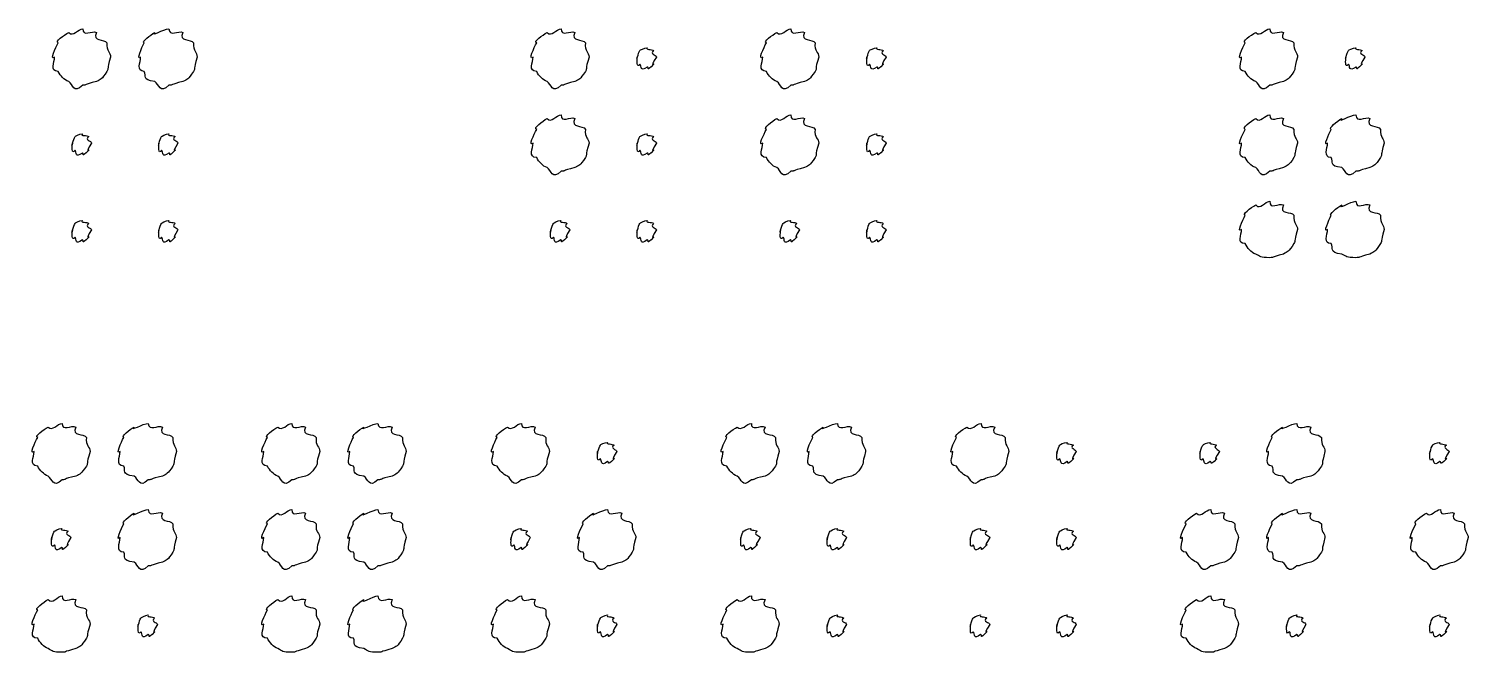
# Model space of a CAD drawing. Header units: millimetres. Extents: x 32 to 178, y 41 to 266.
# Drawn here: x 51.24 to 68.67, y 143.94 to 151.49 of the extents above; entities that cross this region are included whole.
import ezdxf

# ---------------------------------------------------------------- set-up
doc = ezdxf.new("R2010")
doc.units = ezdxf.units.MM
doc.layers.get('0').update_dxf_attribs({"linetype": 'CONTINUOUS'})

msp = doc.modelspace()

# ---------------------------------------------------------------- linework, layer by layer
at = {"color": 0}
for p, q in [((51.8915, 151.491), (51.8915, 151.491)), ((52.9332, 151.491), (52.9332, 151.491)), ((57.6862, 151.491), (57.6862, 151.491)), ((60.4682, 151.491), (60.4682, 151.491)), ((66.2686, 151.491), (66.2686, 151.491)), ((58.728, 151.259), (58.728, 151.259)), ((61.51, 151.259), (61.51, 151.259)), ((67.3104, 151.259), (67.3104, 151.259)), ((57.6862, 150.449), (57.6862, 150.449)), ((60.4682, 150.449), (60.4682, 150.449)), ((66.2686, 150.449), (66.2686, 150.449)), ((67.3104, 150.449), (67.3104, 150.449)), ((51.8859, 150.217), (51.8859, 150.217)), ((52.9332, 150.217), (52.9332, 150.217)), ((58.728, 150.217), (58.728, 150.217)), ((61.51, 150.217), (61.51, 150.217)), ((66.2686, 149.401), (66.2686, 149.401)), ((67.3104, 149.401), (67.3104, 149.401)), ((51.8859, 149.17), (51.8859, 149.17)), ((52.9332, 149.17), (52.9332, 149.17)), ((57.6806, 149.17), (57.6806, 149.17)), ((58.728, 149.17), (58.728, 149.17)), ((60.4629, 149.17), (60.4629, 149.17)), ((61.51, 149.17), (61.51, 149.17)), ((51.6421, 146.71), (51.6421, 146.71)), ((52.6838, 146.71), (52.6838, 146.71)), ((54.4241, 146.71), (54.4241, 146.71)), ((55.4662, 146.71), (55.4662, 146.71)), ((57.2064, 146.71), (57.2064, 146.71)), ((59.9888, 146.71), (59.9888, 146.71)), ((61.0306, 146.71), (61.0306, 146.71)), ((62.7712, 146.71), (62.7712, 146.71)), ((66.5949, 146.71), (66.5949, 146.71)), ((58.2482, 146.479), (58.2482, 146.479)), ((63.8129, 146.479), (63.8129, 146.479)), ((65.5479, 146.479), (65.5479, 146.479)), ((68.3299, 146.479), (68.3299, 146.479)), ((52.6838, 145.668), (52.6838, 145.668)), ((54.4241, 145.668), (54.4241, 145.668)), ((55.4662, 145.668), (55.4662, 145.668)), ((58.2482, 145.668), (58.2482, 145.668)), ((65.5532, 145.668), (65.5532, 145.668)), ((66.5949, 145.668), (66.5949, 145.668)), ((68.3355, 145.668), (68.3355, 145.668)), ((51.6364, 145.437), (51.6364, 145.437)), ((57.2012, 145.437), (57.2012, 145.437)), ((59.9832, 145.437), (59.9832, 145.437)), ((61.0306, 145.437), (61.0306, 145.437)), ((62.7655, 145.437), (62.7655, 145.437)), ((63.8129, 145.437), (63.8129, 145.437)), ((51.6421, 144.621), (51.6421, 144.621)), ((54.4241, 144.621), (54.4241, 144.621)), ((55.4662, 144.621), (55.4662, 144.621)), ((57.2064, 144.621), (57.2064, 144.621)), ((59.9888, 144.621), (59.9888, 144.621)), ((65.5532, 144.621), (65.5532, 144.621)), ((52.6838, 144.389), (52.6838, 144.389)), ((58.2482, 144.389), (58.2482, 144.389)), ((61.0306, 144.389), (61.0306, 144.389)), ((62.7655, 144.389), (62.7655, 144.389)), ((63.8129, 144.389), (63.8129, 144.389)), ((66.5949, 144.389), (66.5949, 144.389)), ((68.3299, 144.389), (68.3299, 144.389))]:
    msp.add_line(p, q, dxfattribs=at)
for points in [[(51.5938, 151.32), (51.5454, 151.331), (51.6654, 151.416), (51.7204, 151.446)], [(51.7204, 151.446), (51.773, 151.389), (51.8322, 151.491), (51.8915, 151.491)], [(51.8915, 151.491), (51.8873, 151.389), (52.0016, 151.475), (52.0569, 151.446)], [(52.0569, 151.446), (51.9977, 151.331), (52.1533, 151.375), (52.1836, 151.32)], [(52.6355, 151.32), (52.597, 151.331), (52.7099, 151.416), (52.7625, 151.446)], [(52.7625, 151.446), (52.7032, 151.389), (52.874, 151.491), (52.9332, 151.491)], [(52.9332, 151.491), (52.9389, 151.389), (53.049, 151.475), (53.104, 151.446)], [(53.104, 151.446), (53.049, 151.331), (53.2007, 151.375), (53.231, 151.32)], [(57.3885, 151.32), (57.3401, 151.331), (57.4601, 151.416), (57.5151, 151.446)], [(57.5151, 151.446), (57.5677, 151.389), (57.627, 151.491), (57.6862, 151.491)], [(57.6862, 151.491), (57.682, 151.389), (57.7963, 151.475), (57.8513, 151.446)], [(57.8513, 151.446), (57.7921, 151.331), (57.948, 151.375), (57.9783, 151.32)], [(60.1708, 151.32), (60.1225, 151.331), (60.2425, 151.416), (60.2975, 151.446)], [(60.2975, 151.446), (60.3497, 151.389), (60.409, 151.491), (60.4682, 151.491)], [(60.4682, 151.491), (60.4643, 151.389), (60.5786, 151.475), (60.6337, 151.446)], [(60.6337, 151.446), (60.5744, 151.331), (60.73, 151.375), (60.7603, 151.32)], [(65.9709, 151.32), (65.9225, 151.331), (66.0425, 151.416), (66.0975, 151.446)], [(66.0975, 151.446), (66.1501, 151.389), (66.2093, 151.491), (66.2686, 151.491)], [(66.2686, 151.491), (66.2644, 151.389), (66.3787, 151.475), (66.4337, 151.446)], [(66.4337, 151.446), (66.3744, 151.331), (66.5304, 151.375), (66.5607, 151.32)], [(51.5497, 151.149), (51.4862, 151.102), (51.5634, 151.264), (51.5938, 151.32)], [(52.1836, 151.32), (52.1741, 151.22), (52.2277, 151.207), (52.2277, 151.149)], [(52.5914, 151.149), (52.5336, 151.102), (52.6052, 151.264), (52.6355, 151.32)], [(53.231, 151.32), (53.2253, 151.22), (53.2751, 151.207), (53.2751, 151.149)], [(57.3444, 151.149), (57.2809, 151.102), (57.3581, 151.264), (57.3885, 151.32)], [(57.9783, 151.32), (57.9684, 151.22), (58.0224, 151.207), (58.0224, 151.149)], [(58.6066, 151.149), (58.5929, 151.073), (58.6176, 151.204), (58.6398, 151.226)], [(58.6398, 151.226), (58.637, 151.234), (58.6906, 151.259), (58.728, 151.259)], [(58.728, 151.259), (58.7029, 151.234), (58.783, 151.248), (58.8049, 151.226)], [(58.8049, 151.226), (58.747, 151.19), (58.838, 151.178), (58.838, 151.149)], [(60.1267, 151.149), (60.0632, 151.102), (60.1405, 151.264), (60.1708, 151.32)], [(60.7603, 151.32), (60.7508, 151.22), (60.8044, 151.207), (60.8044, 151.149)], [(61.389, 151.149), (61.3752, 151.073), (61.3999, 151.204), (61.4218, 151.226)], [(61.4218, 151.226), (61.4193, 151.234), (61.4729, 151.259), (61.51, 151.259)], [(61.51, 151.259), (61.4853, 151.234), (61.5654, 151.248), (61.5872, 151.226)], [(61.5872, 151.226), (61.5294, 151.19), (61.6204, 151.178), (61.6204, 151.149)], [(65.9268, 151.149), (65.8633, 151.102), (65.9405, 151.264), (65.9709, 151.32)], [(66.5607, 151.32), (66.5508, 151.22), (66.6048, 151.207), (66.6048, 151.149)], [(67.189, 151.149), (67.1752, 151.073), (67.1999, 151.204), (67.2222, 151.226)], [(67.2222, 151.226), (67.2193, 151.234), (67.273, 151.259), (67.3104, 151.259)], [(67.3104, 151.259), (67.2853, 151.234), (67.3654, 151.248), (67.3876, 151.226)], [(67.3876, 151.226), (67.3294, 151.19), (67.4204, 151.178), (67.4204, 151.149)], [(51.5938, 150.972), (51.4862, 150.981), (51.5497, 151.085), (51.5497, 151.149)], [(52.2277, 151.149), (52.1741, 150.981), (52.2125, 151.027), (52.1836, 150.972)], [(52.6355, 150.972), (52.5336, 150.981), (52.5914, 151.085), (52.5914, 151.149)], [(53.2751, 151.149), (53.2253, 150.981), (53.2599, 151.027), (53.231, 150.972)], [(57.3885, 150.972), (57.2809, 150.981), (57.3444, 151.085), (57.3444, 151.149)], [(58.0224, 151.149), (57.9684, 150.981), (58.0072, 151.027), (57.9783, 150.972)], [(58.6398, 151.061), (58.5929, 151.007), (58.6066, 151.112), (58.6066, 151.149)], [(58.728, 151.027), (58.637, 150.963), (58.6617, 151.039), (58.6398, 151.061)], [(58.8049, 151.061), (58.7029, 150.963), (58.7569, 151.027), (58.728, 151.027)], [(58.838, 151.149), (58.747, 151.007), (58.8271, 151.083), (58.8049, 151.061)], [(60.1708, 150.972), (60.0632, 150.981), (60.1267, 151.085), (60.1267, 151.149)], [(60.8044, 151.149), (60.7508, 150.981), (60.7893, 151.027), (60.7603, 150.972)], [(61.4218, 151.061), (61.3752, 151.007), (61.389, 151.112), (61.389, 151.149)], [(61.51, 151.027), (61.4193, 150.963), (61.444, 151.039), (61.4218, 151.061)], [(61.5872, 151.061), (61.4853, 150.963), (61.5389, 151.027), (61.51, 151.027)], [(61.6204, 151.149), (61.5294, 151.007), (61.6095, 151.083), (61.5872, 151.061)], [(65.9709, 150.972), (65.8633, 150.981), (65.9268, 151.085), (65.9268, 151.149)], [(66.6048, 151.149), (66.5508, 150.981), (66.5896, 151.027), (66.5607, 150.972)], [(67.2222, 151.061), (67.1752, 151.007), (67.189, 151.112), (67.189, 151.149)], [(67.3104, 151.027), (67.2193, 150.963), (67.244, 151.039), (67.2222, 151.061)], [(67.3876, 151.061), (67.2853, 150.963), (67.3393, 151.027), (67.3104, 151.027)], [(67.4204, 151.149), (67.3294, 151.007), (67.4095, 151.083), (67.3876, 151.061)], [(51.7204, 150.851), (51.6625, 150.875), (51.6227, 150.92), (51.5938, 150.972)], [(51.8915, 150.807), (51.773, 150.698), (51.7758, 150.821), (51.7204, 150.851)], [(52.0569, 150.851), (51.8873, 150.815), (51.9465, 150.807), (51.8915, 150.807)], [(52.1836, 150.972), (52.1148, 150.875), (52.112, 150.88), (52.0569, 150.851)], [(52.7625, 150.851), (52.597, 150.875), (52.6687, 150.92), (52.6355, 150.972)], [(52.9332, 150.807), (52.8204, 150.698), (52.8175, 150.821), (52.7625, 150.851)], [(53.104, 150.851), (52.9389, 150.815), (52.9911, 150.807), (52.9332, 150.807)], [(53.231, 150.972), (53.1661, 150.875), (53.1594, 150.88), (53.104, 150.851)], [(57.5151, 150.851), (57.4573, 150.875), (57.4174, 150.92), (57.3885, 150.972)], [(57.6862, 150.807), (57.5677, 150.698), (57.5702, 150.821), (57.5151, 150.851)], [(57.8513, 150.851), (57.682, 150.815), (57.7413, 150.807), (57.6862, 150.807)], [(57.9783, 150.972), (57.9092, 150.875), (57.9067, 150.88), (57.8513, 150.851)], [(60.2975, 150.851), (60.2396, 150.875), (60.1998, 150.92), (60.1708, 150.972)], [(60.4682, 150.807), (60.3497, 150.698), (60.3525, 150.821), (60.2975, 150.851)], [(60.6337, 150.851), (60.4643, 150.815), (60.5236, 150.807), (60.4682, 150.807)], [(60.7603, 150.972), (60.6915, 150.875), (60.6887, 150.88), (60.6337, 150.851)], [(66.0975, 150.851), (66.0396, 150.875), (65.9998, 150.92), (65.9709, 150.972)], [(66.2686, 150.807), (66.1501, 150.698), (66.1529, 150.821), (66.0975, 150.851)], [(66.4337, 150.851), (66.2644, 150.815), (66.3236, 150.807), (66.2686, 150.807)], [(66.5607, 150.972), (66.4916, 150.875), (66.4891, 150.88), (66.4337, 150.851)], [(57.3885, 150.272), (57.3401, 150.283), (57.4601, 150.374), (57.5151, 150.405)], [(57.5151, 150.405), (57.5677, 150.341), (57.627, 150.449), (57.6862, 150.449)], [(57.6862, 150.449), (57.682, 150.341), (57.7963, 150.434), (57.8513, 150.405)], [(57.8513, 150.405), (57.7921, 150.283), (57.948, 150.33), (57.9783, 150.272)], [(60.1708, 150.272), (60.1225, 150.283), (60.2425, 150.374), (60.2975, 150.405)], [(60.2975, 150.405), (60.3497, 150.341), (60.409, 150.449), (60.4682, 150.449)], [(60.4682, 150.449), (60.4643, 150.341), (60.5786, 150.434), (60.6337, 150.405)], [(60.6337, 150.405), (60.5744, 150.283), (60.73, 150.33), (60.7603, 150.272)], [(65.9709, 150.272), (65.9225, 150.283), (66.0425, 150.374), (66.0975, 150.405)], [(66.0975, 150.405), (66.1501, 150.341), (66.2093, 150.449), (66.2686, 150.449)], [(66.2686, 150.449), (66.2644, 150.341), (66.3787, 150.434), (66.4337, 150.405)], [(66.4337, 150.405), (66.3744, 150.283), (66.5304, 150.33), (66.5607, 150.272)], [(67.0126, 150.272), (66.9742, 150.283), (67.087, 150.374), (67.1393, 150.405)], [(67.1393, 150.405), (67.08, 150.341), (67.2511, 150.449), (67.3104, 150.449)], [(67.3104, 150.449), (67.3156, 150.341), (67.4261, 150.434), (67.4811, 150.405)], [(67.4811, 150.405), (67.4261, 150.283), (67.5778, 150.33), (67.6081, 150.272)], [(51.7645, 150.107), (51.7483, 150.026), (51.7758, 150.162), (51.7977, 150.184)], [(51.7977, 150.184), (51.7924, 150.187), (51.8488, 150.217), (51.8859, 150.217)], [(51.8859, 150.217), (51.8583, 150.187), (51.9409, 150.206), (51.9631, 150.184)], [(51.9631, 150.184), (51.9024, 150.143), (51.9963, 150.136), (51.9963, 150.107)], [(52.8119, 150.107), (52.7981, 150.026), (52.8228, 150.162), (52.8451, 150.184)], [(52.8451, 150.184), (52.8422, 150.187), (52.8959, 150.217), (52.9332, 150.217)], [(52.9332, 150.217), (52.9086, 150.187), (52.9883, 150.206), (53.0105, 150.184)], [(53.0105, 150.184), (52.9527, 150.143), (53.0433, 150.136), (53.0433, 150.107)], [(57.3444, 150.107), (57.2809, 150.052), (57.3581, 150.217), (57.3885, 150.272)], [(57.9783, 150.272), (57.9684, 150.169), (58.0224, 150.162), (58.0224, 150.107)], [(58.6066, 150.107), (58.5929, 150.026), (58.6176, 150.162), (58.6398, 150.184)], [(58.6398, 150.184), (58.637, 150.187), (58.6906, 150.217), (58.728, 150.217)], [(58.728, 150.217), (58.7029, 150.187), (58.783, 150.206), (58.8049, 150.184)], [(58.8049, 150.184), (58.747, 150.143), (58.838, 150.136), (58.838, 150.107)], [(60.1267, 150.107), (60.0632, 150.052), (60.1405, 150.217), (60.1708, 150.272)], [(60.7603, 150.272), (60.7508, 150.169), (60.8044, 150.162), (60.8044, 150.107)], [(61.389, 150.107), (61.3752, 150.026), (61.3999, 150.162), (61.4218, 150.184)], [(61.4218, 150.184), (61.4193, 150.187), (61.4729, 150.217), (61.51, 150.217)], [(61.51, 150.217), (61.4853, 150.187), (61.5654, 150.206), (61.5872, 150.184)], [(61.5872, 150.184), (61.5294, 150.143), (61.6204, 150.136), (61.6204, 150.107)], [(65.9268, 150.107), (65.8633, 150.052), (65.9405, 150.217), (65.9709, 150.272)], [(66.5607, 150.272), (66.5508, 150.169), (66.6048, 150.162), (66.6048, 150.107)], [(66.9685, 150.107), (66.9107, 150.052), (66.9823, 150.217), (67.0126, 150.272)], [(67.6081, 150.272), (67.6025, 150.169), (67.6522, 150.162), (67.6522, 150.107)], [(51.7977, 150.019), (51.7483, 149.959), (51.7645, 150.07), (51.7645, 150.107)], [(51.8859, 149.986), (51.7924, 149.915), (51.8199, 149.997), (51.7977, 150.019)], [(51.9631, 150.019), (51.8583, 149.915), (51.9148, 149.986), (51.8859, 149.986)], [(51.9963, 150.107), (51.9024, 149.959), (51.985, 150.041), (51.9631, 150.019)], [(52.8451, 150.019), (52.7981, 149.959), (52.8119, 150.07), (52.8119, 150.107)], [(52.9332, 149.986), (52.8422, 149.915), (52.8669, 149.997), (52.8451, 150.019)], [(53.0105, 150.019), (52.9086, 149.915), (52.9622, 149.986), (52.9332, 149.986)], [(53.0433, 150.107), (52.9527, 149.959), (53.0324, 150.041), (53.0105, 150.019)], [(57.3885, 149.931), (57.2809, 149.933), (57.3444, 150.043), (57.3444, 150.107)], [(58.0224, 150.107), (57.9684, 149.933), (58.0072, 149.986), (57.9783, 149.931)], [(58.6398, 150.019), (58.5929, 149.959), (58.6066, 150.07), (58.6066, 150.107)], [(58.728, 149.986), (58.637, 149.915), (58.6617, 149.997), (58.6398, 150.019)], [(58.8049, 150.019), (58.7029, 149.915), (58.7569, 149.986), (58.728, 149.986)], [(58.838, 150.107), (58.747, 149.959), (58.8271, 150.041), (58.8049, 150.019)], [(60.1708, 149.931), (60.0632, 149.933), (60.1267, 150.043), (60.1267, 150.107)], [(60.8044, 150.107), (60.7508, 149.933), (60.7893, 149.986), (60.7603, 149.931)], [(61.4218, 150.019), (61.3752, 149.959), (61.389, 150.07), (61.389, 150.107)], [(61.51, 149.986), (61.4193, 149.915), (61.444, 149.997), (61.4218, 150.019)], [(61.5872, 150.019), (61.4853, 149.915), (61.5389, 149.986), (61.51, 149.986)], [(61.6204, 150.107), (61.5294, 149.959), (61.6095, 150.041), (61.5872, 150.019)], [(65.9709, 149.931), (65.8633, 149.933), (65.9268, 150.043), (65.9268, 150.107)], [(66.6048, 150.107), (66.5508, 149.933), (66.5896, 149.986), (66.5607, 149.931)], [(67.0126, 149.931), (66.9107, 149.933), (66.9685, 150.043), (66.9685, 150.107)], [(67.6522, 150.107), (67.6025, 149.933), (67.637, 149.986), (67.6081, 149.931)], [(57.5151, 149.809), (57.4573, 149.827), (57.4174, 149.878), (57.3885, 149.931)], [(57.6862, 149.765), (57.5677, 149.651), (57.5702, 149.779), (57.5151, 149.809)], [(57.8513, 149.809), (57.682, 149.768), (57.7413, 149.765), (57.6862, 149.765)], [(57.9783, 149.931), (57.9092, 149.827), (57.9067, 149.838), (57.8513, 149.809)], [(60.2975, 149.809), (60.2396, 149.827), (60.1998, 149.878), (60.1708, 149.931)], [(60.4682, 149.765), (60.3497, 149.651), (60.3525, 149.779), (60.2975, 149.809)], [(60.6337, 149.809), (60.4643, 149.768), (60.5236, 149.765), (60.4682, 149.765)], [(60.7603, 149.931), (60.6915, 149.827), (60.6887, 149.838), (60.6337, 149.809)], [(66.0975, 149.809), (66.0396, 149.827), (65.9998, 149.878), (65.9709, 149.931)], [(66.2686, 149.765), (66.1501, 149.651), (66.1529, 149.779), (66.0975, 149.809)], [(66.4337, 149.809), (66.2644, 149.768), (66.3236, 149.765), (66.2686, 149.765)], [(66.5607, 149.931), (66.4916, 149.827), (66.4891, 149.838), (66.4337, 149.809)], [(67.1393, 149.809), (66.9742, 149.827), (67.0458, 149.878), (67.0126, 149.931)], [(67.3104, 149.765), (67.1971, 149.651), (67.1946, 149.779), (67.1393, 149.809)], [(67.4811, 149.809), (67.3156, 149.768), (67.3682, 149.765), (67.3104, 149.765)], [(67.6081, 149.931), (67.5432, 149.827), (67.5361, 149.838), (67.4811, 149.809)], [(65.9709, 149.231), (65.9225, 149.232), (66.0425, 149.327), (66.0975, 149.357)], [(66.0975, 149.357), (66.1501, 149.291), (66.2093, 149.401), (66.2686, 149.401)], [(66.2686, 149.401), (66.2644, 149.291), (66.3787, 149.386), (66.4337, 149.357)], [(66.4337, 149.357), (66.3744, 149.232), (66.5304, 149.286), (66.5607, 149.231)], [(67.0126, 149.231), (66.9742, 149.232), (67.087, 149.327), (67.1393, 149.357)], [(67.1393, 149.357), (67.08, 149.291), (67.2511, 149.401), (67.3104, 149.401)], [(67.3104, 149.401), (67.3156, 149.291), (67.4261, 149.386), (67.4811, 149.357)], [(67.4811, 149.357), (67.4261, 149.232), (67.5778, 149.286), (67.6081, 149.231)], [(51.7645, 149.054), (51.7483, 148.971), (51.7758, 149.109), (51.7977, 149.131)], [(51.7977, 149.131), (51.7924, 149.137), (51.8488, 149.17), (51.8859, 149.17)], [(51.8859, 149.17), (51.8583, 149.137), (51.9409, 149.156), (51.9631, 149.131)], [(51.9631, 149.131), (51.9024, 149.088), (51.9963, 149.083), (51.9963, 149.054)], [(52.8119, 149.054), (52.7981, 148.971), (52.8228, 149.109), (52.8451, 149.131)], [(52.8451, 149.131), (52.8422, 149.137), (52.8959, 149.17), (52.9332, 149.17)], [(52.9332, 149.17), (52.9086, 149.137), (52.9883, 149.156), (53.0105, 149.131)], [(53.0105, 149.131), (52.9527, 149.088), (53.0433, 149.083), (53.0433, 149.054)], [(57.5592, 149.054), (57.5426, 148.971), (57.5702, 149.109), (57.5924, 149.131)], [(57.5924, 149.131), (57.5867, 149.137), (57.6432, 149.17), (57.6806, 149.17)], [(57.6806, 149.17), (57.6531, 149.137), (57.7356, 149.156), (57.7578, 149.131)], [(57.7578, 149.131), (57.6972, 149.088), (57.7906, 149.083), (57.7906, 149.054)], [(58.6066, 149.054), (58.5929, 148.971), (58.6176, 149.109), (58.6398, 149.131)], [(58.6398, 149.131), (58.637, 149.137), (58.6906, 149.17), (58.728, 149.17)], [(58.728, 149.17), (58.7029, 149.137), (58.783, 149.156), (58.8049, 149.131)], [(58.8049, 149.131), (58.747, 149.088), (58.838, 149.083), (58.838, 149.054)], [(60.3416, 149.054), (60.325, 148.971), (60.3525, 149.109), (60.3747, 149.131)], [(60.3747, 149.131), (60.3691, 149.137), (60.4255, 149.17), (60.4629, 149.17)], [(60.4629, 149.17), (60.4354, 149.137), (60.518, 149.156), (60.5398, 149.131)], [(60.5398, 149.131), (60.4795, 149.088), (60.573, 149.083), (60.573, 149.054)], [(61.389, 149.054), (61.3752, 148.971), (61.3999, 149.109), (61.4218, 149.131)], [(61.4218, 149.131), (61.4193, 149.137), (61.4729, 149.17), (61.51, 149.17)], [(61.51, 149.17), (61.4853, 149.137), (61.5654, 149.156), (61.5872, 149.131)], [(61.5872, 149.131), (61.5294, 149.088), (61.6204, 149.083), (61.6204, 149.054)], [(65.9268, 149.06), (65.8633, 149.005), (65.9405, 149.175), (65.9709, 149.231)], [(66.5607, 149.231), (66.5508, 149.122), (66.6048, 149.117), (66.6048, 149.06)], [(66.9685, 149.06), (66.9107, 149.005), (66.9823, 149.175), (67.0126, 149.231)], [(67.6081, 149.231), (67.6025, 149.122), (67.6522, 149.117), (67.6522, 149.06)], [(51.7977, 148.966), (51.7483, 148.908), (51.7645, 149.021), (51.7645, 149.054)], [(51.8859, 148.933), (51.7924, 148.861), (51.8199, 148.944), (51.7977, 148.966)], [(51.9631, 148.966), (51.8583, 148.861), (51.9148, 148.933), (51.8859, 148.933)], [(51.9963, 149.054), (51.9024, 148.908), (51.985, 148.991), (51.9631, 148.966)], [(52.8451, 148.966), (52.7981, 148.908), (52.8119, 149.021), (52.8119, 149.054)], [(52.9332, 148.933), (52.8422, 148.861), (52.8669, 148.944), (52.8451, 148.966)], [(53.0105, 148.966), (52.9086, 148.861), (52.9622, 148.933), (52.9332, 148.933)], [(53.0433, 149.054), (52.9527, 148.908), (53.0324, 148.991), (53.0105, 148.966)], [(57.5924, 148.966), (57.5426, 148.908), (57.5592, 149.021), (57.5592, 149.054)], [(57.6806, 148.933), (57.5867, 148.861), (57.6143, 148.944), (57.5924, 148.966)], [(57.7578, 148.966), (57.6531, 148.861), (57.7095, 148.933), (57.6806, 148.933)], [(57.7906, 149.054), (57.6972, 148.908), (57.7797, 148.991), (57.7578, 148.966)], [(58.6398, 148.966), (58.5929, 148.908), (58.6066, 149.021), (58.6066, 149.054)], [(58.728, 148.933), (58.637, 148.861), (58.6617, 148.944), (58.6398, 148.966)], [(58.8049, 148.966), (58.7029, 148.861), (58.7569, 148.933), (58.728, 148.933)], [(58.838, 149.054), (58.747, 148.908), (58.8271, 148.991), (58.8049, 148.966)], [(60.3747, 148.966), (60.325, 148.908), (60.3416, 149.021), (60.3416, 149.054)], [(60.4629, 148.933), (60.3691, 148.861), (60.3966, 148.944), (60.3747, 148.966)], [(60.5398, 148.966), (60.4354, 148.861), (60.4919, 148.933), (60.4629, 148.933)], [(60.573, 149.054), (60.4795, 148.908), (60.5621, 148.991), (60.5398, 148.966)], [(61.4218, 148.966), (61.3752, 148.908), (61.389, 149.021), (61.389, 149.054)], [(61.51, 148.933), (61.4193, 148.861), (61.444, 148.944), (61.4218, 148.966)], [(61.5872, 148.966), (61.4853, 148.861), (61.5389, 148.933), (61.51, 148.933)], [(61.6204, 149.054), (61.5294, 148.908), (61.6095, 148.991), (61.5872, 148.966)], [(65.9709, 148.889), (65.8633, 148.883), (65.9268, 148.996), (65.9268, 149.06)], [(66.6048, 149.06), (66.5508, 148.883), (66.5896, 148.94), (66.5607, 148.889)], [(67.0126, 148.889), (66.9107, 148.883), (66.9685, 148.996), (66.9685, 149.06)], [(67.6522, 149.06), (67.6025, 148.883), (67.637, 148.94), (67.6081, 148.889)], [(66.0975, 148.762), (66.0396, 148.78), (65.9998, 148.836), (65.9709, 148.889)], [(66.2686, 148.718), (66.1501, 148.718), (66.1529, 148.732), (66.0975, 148.762)], [(66.4337, 148.762), (66.2644, 148.718), (66.3236, 148.718), (66.2686, 148.718)], [(66.5607, 148.889), (66.4916, 148.78), (66.4891, 148.795), (66.4337, 148.762)], [(67.1393, 148.762), (66.9742, 148.78), (67.0458, 148.836), (67.0126, 148.889)], [(67.3104, 148.718), (67.1971, 148.718), (67.1946, 148.732), (67.1393, 148.762)], [(67.4811, 148.762), (67.3156, 148.718), (67.3682, 148.718), (67.3104, 148.718)], [(67.6081, 148.889), (67.5432, 148.78), (67.5361, 148.795), (67.4811, 148.762)], [(51.3443, 146.539), (51.296, 146.55), (51.416, 146.636), (51.471, 146.666)], [(51.471, 146.666), (51.5235, 146.608), (51.5828, 146.71), (51.6421, 146.71)], [(51.6421, 146.71), (51.6378, 146.608), (51.7521, 146.695), (51.8072, 146.666)], [(51.8072, 146.666), (51.7483, 146.55), (51.9038, 146.594), (51.9342, 146.539)], [(52.3861, 146.539), (52.3476, 146.55), (52.4605, 146.636), (52.5127, 146.666)], [(52.5127, 146.666), (52.4538, 146.608), (52.6246, 146.71), (52.6838, 146.71)], [(52.6838, 146.71), (52.6891, 146.608), (52.7995, 146.695), (52.8546, 146.666)], [(52.8546, 146.666), (52.7995, 146.55), (52.9512, 146.594), (52.9816, 146.539)], [(54.1267, 146.539), (54.0784, 146.55), (54.1983, 146.636), (54.2533, 146.666)], [(54.2533, 146.666), (54.3059, 146.608), (54.3648, 146.71), (54.4241, 146.71)], [(54.4241, 146.71), (54.4202, 146.608), (54.5345, 146.695), (54.5895, 146.666)], [(54.5895, 146.666), (54.5303, 146.55), (54.6862, 146.594), (54.7165, 146.539)], [(55.1684, 146.539), (55.1296, 146.55), (55.2429, 146.636), (55.2951, 146.666)], [(55.2951, 146.666), (55.2358, 146.608), (55.4069, 146.71), (55.4662, 146.71)], [(55.4662, 146.71), (55.4715, 146.608), (55.5819, 146.695), (55.6369, 146.666)], [(55.6369, 146.666), (55.5819, 146.55), (55.7332, 146.594), (55.7636, 146.539)], [(56.9087, 146.539), (56.8607, 146.55), (56.9807, 146.636), (57.0357, 146.666)], [(57.0357, 146.666), (57.0879, 146.608), (57.1472, 146.71), (57.2064, 146.71)], [(57.2064, 146.71), (57.2022, 146.608), (57.3169, 146.695), (57.3719, 146.666)], [(57.3719, 146.666), (57.3126, 146.55), (57.4682, 146.594), (57.4985, 146.539)], [(59.6911, 146.539), (59.6427, 146.55), (59.7627, 146.636), (59.8181, 146.666)], [(59.8181, 146.666), (59.8703, 146.608), (59.9295, 146.71), (59.9888, 146.71)], [(59.9888, 146.71), (59.9846, 146.608), (60.0989, 146.695), (60.1543, 146.666)], [(60.1543, 146.666), (60.095, 146.55), (60.2506, 146.594), (60.2809, 146.539)], [(60.7328, 146.539), (60.6944, 146.55), (60.8072, 146.636), (60.8598, 146.666)], [(60.8598, 146.666), (60.8005, 146.608), (60.9713, 146.71), (61.0306, 146.71)], [(61.0306, 146.71), (61.0362, 146.608), (61.1463, 146.695), (61.2013, 146.666)], [(61.2013, 146.666), (61.1463, 146.55), (61.298, 146.594), (61.3283, 146.539)], [(62.4734, 146.539), (62.4251, 146.55), (62.545, 146.636), (62.6001, 146.666)], [(62.6001, 146.666), (62.6526, 146.608), (62.7119, 146.71), (62.7712, 146.71)], [(62.7712, 146.71), (62.7669, 146.608), (62.8812, 146.695), (62.9363, 146.666)], [(62.9363, 146.666), (62.877, 146.55), (63.0329, 146.594), (63.0633, 146.539)], [(66.2975, 146.539), (66.2587, 146.55), (66.372, 146.636), (66.4242, 146.666)], [(66.4242, 146.666), (66.3649, 146.608), (66.5357, 146.71), (66.5949, 146.71)], [(66.5949, 146.71), (66.6006, 146.608), (66.711, 146.695), (66.766, 146.666)], [(66.766, 146.666), (66.711, 146.55), (66.8623, 146.594), (66.8927, 146.539)], [(51.3002, 146.368), (51.2367, 146.322), (51.314, 146.484), (51.3443, 146.539)], [(51.9342, 146.539), (51.9247, 146.44), (51.9783, 146.426), (51.9783, 146.368)], [(52.342, 146.368), (52.2841, 146.322), (52.3558, 146.484), (52.3861, 146.539)], [(52.9816, 146.539), (52.9759, 146.44), (53.0257, 146.426), (53.0257, 146.368)], [(54.0826, 146.368), (54.0191, 146.322), (54.0964, 146.484), (54.1267, 146.539)], [(54.7165, 146.539), (54.7067, 146.44), (54.7606, 146.426), (54.7606, 146.368)], [(55.1243, 146.368), (55.0665, 146.322), (55.1381, 146.484), (55.1684, 146.539)], [(55.7636, 146.539), (55.7583, 146.44), (55.8077, 146.426), (55.8077, 146.368)], [(56.8646, 146.368), (56.8015, 146.322), (56.8784, 146.484), (56.9087, 146.539)], [(57.4985, 146.539), (57.489, 146.44), (57.5426, 146.426), (57.5426, 146.368)], [(58.16, 146.445), (58.1572, 146.454), (58.2112, 146.479), (58.2482, 146.479)], [(58.2482, 146.479), (58.2235, 146.454), (58.3036, 146.468), (58.3255, 146.445)], [(59.647, 146.368), (59.5835, 146.322), (59.6607, 146.484), (59.6911, 146.539)], [(60.2809, 146.539), (60.2714, 146.44), (60.325, 146.426), (60.325, 146.368)], [(60.6887, 146.368), (60.6309, 146.322), (60.7025, 146.484), (60.7328, 146.539)], [(61.3283, 146.539), (61.3227, 146.44), (61.3724, 146.426), (61.3724, 146.368)], [(62.4293, 146.368), (62.3658, 146.322), (62.4431, 146.484), (62.4734, 146.539)], [(63.0633, 146.539), (63.0534, 146.44), (63.1074, 146.426), (63.1074, 146.368)], [(63.7247, 146.445), (63.7219, 146.454), (63.7755, 146.479), (63.8129, 146.479)], [(63.8129, 146.479), (63.7879, 146.454), (63.8679, 146.468), (63.8898, 146.445)], [(65.4597, 146.445), (65.454, 146.454), (65.5105, 146.479), (65.5479, 146.479)], [(65.5479, 146.479), (65.5204, 146.454), (65.6029, 146.468), (65.6248, 146.445)], [(66.2534, 146.368), (66.1956, 146.322), (66.2672, 146.484), (66.2975, 146.539)], [(66.8927, 146.539), (66.8874, 146.44), (66.9368, 146.426), (66.9368, 146.368)], [(68.2417, 146.445), (68.2364, 146.454), (68.2928, 146.479), (68.3299, 146.479)], [(68.3299, 146.479), (68.3024, 146.454), (68.3853, 146.468), (68.4071, 146.445)], [(51.3443, 146.192), (51.2367, 146.2), (51.3002, 146.305), (51.3002, 146.368)], [(51.9783, 146.368), (51.9247, 146.2), (51.9631, 146.247), (51.9342, 146.192)], [(52.3861, 146.192), (52.2841, 146.2), (52.342, 146.305), (52.342, 146.368)], [(53.0257, 146.368), (52.9759, 146.2), (53.0105, 146.247), (52.9816, 146.192)], [(54.1267, 146.192), (54.0191, 146.2), (54.0826, 146.305), (54.0826, 146.368)], [(54.7606, 146.368), (54.7067, 146.2), (54.7455, 146.247), (54.7165, 146.192)], [(55.1684, 146.192), (55.0665, 146.2), (55.1243, 146.305), (55.1243, 146.368)], [(55.8077, 146.368), (55.7583, 146.2), (55.7925, 146.247), (55.7636, 146.192)], [(56.9087, 146.192), (56.8015, 146.2), (56.8646, 146.305), (56.8646, 146.368)], [(57.5426, 146.368), (57.489, 146.2), (57.5275, 146.247), (57.4985, 146.192)], [(58.1272, 146.368), (58.1131, 146.293), (58.1381, 146.424), (58.16, 146.445)], [(58.16, 146.28), (58.1131, 146.226), (58.1272, 146.331), (58.1272, 146.368)], [(58.2482, 146.247), (58.1572, 146.182), (58.1822, 146.258), (58.16, 146.28)], [(58.3255, 146.28), (58.2235, 146.182), (58.2771, 146.247), (58.2482, 146.247)], [(58.3255, 146.445), (58.2676, 146.41), (58.3586, 146.397), (58.3586, 146.368)], [(58.3586, 146.368), (58.2676, 146.226), (58.3477, 146.302), (58.3255, 146.28)], [(59.6911, 146.192), (59.5835, 146.2), (59.647, 146.305), (59.647, 146.368)], [(60.325, 146.368), (60.2714, 146.2), (60.3098, 146.247), (60.2809, 146.192)], [(60.7328, 146.192), (60.6309, 146.2), (60.6887, 146.305), (60.6887, 146.368)], [(61.3724, 146.368), (61.3227, 146.2), (61.3572, 146.247), (61.3283, 146.192)], [(62.4734, 146.192), (62.3658, 146.2), (62.4293, 146.305), (62.4293, 146.368)], [(63.1074, 146.368), (63.0534, 146.2), (63.0922, 146.247), (63.0633, 146.192)], [(63.6916, 146.368), (63.6778, 146.293), (63.7025, 146.424), (63.7247, 146.445)], [(63.7247, 146.28), (63.6778, 146.226), (63.6916, 146.331), (63.6916, 146.368)], [(63.8129, 146.247), (63.7219, 146.182), (63.7466, 146.258), (63.7247, 146.28)], [(63.8898, 146.28), (63.7879, 146.182), (63.8418, 146.247), (63.8129, 146.247)], [(63.8898, 146.445), (63.832, 146.41), (63.923, 146.397), (63.923, 146.368)], [(63.923, 146.368), (63.832, 146.226), (63.912, 146.302), (63.8898, 146.28)], [(65.4265, 146.368), (65.4099, 146.293), (65.4375, 146.424), (65.4597, 146.445)], [(65.4597, 146.28), (65.4099, 146.226), (65.4265, 146.331), (65.4265, 146.368)], [(65.5479, 146.247), (65.454, 146.182), (65.4816, 146.258), (65.4597, 146.28)], [(65.6248, 146.28), (65.5204, 146.182), (65.5768, 146.247), (65.5479, 146.247)], [(65.6248, 146.445), (65.5645, 146.41), (65.6579, 146.397), (65.6579, 146.368)], [(65.6579, 146.368), (65.5645, 146.226), (65.647, 146.302), (65.6248, 146.28)], [(66.2975, 146.192), (66.1956, 146.2), (66.2534, 146.305), (66.2534, 146.368)], [(66.9368, 146.368), (66.8874, 146.2), (66.9216, 146.247), (66.8927, 146.192)], [(68.2089, 146.368), (68.1923, 146.293), (68.2198, 146.424), (68.2417, 146.445)], [(68.2417, 146.28), (68.1923, 146.226), (68.2089, 146.331), (68.2089, 146.368)], [(68.3299, 146.247), (68.2364, 146.182), (68.2639, 146.258), (68.2417, 146.28)], [(68.4071, 146.28), (68.3024, 146.182), (68.3588, 146.247), (68.3299, 146.247)], [(68.4071, 146.445), (68.3465, 146.41), (68.4403, 146.397), (68.4403, 146.368)], [(68.4403, 146.368), (68.3465, 146.226), (68.4294, 146.302), (68.4071, 146.28)], [(51.471, 146.071), (51.4131, 146.094), (51.3733, 146.14), (51.3443, 146.192)], [(51.9342, 146.192), (51.8654, 146.094), (51.8626, 146.1), (51.8072, 146.071)], [(52.5127, 146.071), (52.3476, 146.094), (52.4192, 146.14), (52.3861, 146.192)], [(52.9816, 146.192), (52.9167, 146.094), (52.9096, 146.1), (52.8546, 146.071)], [(54.2533, 146.071), (54.1955, 146.094), (54.1556, 146.14), (54.1267, 146.192)], [(54.7165, 146.192), (54.6474, 146.094), (54.6446, 146.1), (54.5895, 146.071)], [(55.2951, 146.071), (55.1296, 146.094), (55.2016, 146.14), (55.1684, 146.192)], [(55.7636, 146.192), (55.699, 146.094), (55.692, 146.1), (55.6369, 146.071)], [(57.0357, 146.071), (56.9778, 146.094), (56.9376, 146.14), (56.9087, 146.192)], [(57.4985, 146.192), (57.4298, 146.094), (57.4269, 146.1), (57.3719, 146.071)], [(59.8181, 146.071), (59.7598, 146.094), (59.72, 146.14), (59.6911, 146.192)], [(60.2809, 146.192), (60.2121, 146.094), (60.2093, 146.1), (60.1543, 146.071)], [(60.8598, 146.071), (60.6944, 146.094), (60.766, 146.14), (60.7328, 146.192)], [(61.3283, 146.192), (61.2634, 146.094), (61.2567, 146.1), (61.2013, 146.071)], [(62.6001, 146.071), (62.5422, 146.094), (62.5023, 146.14), (62.4734, 146.192)], [(63.0633, 146.192), (62.9941, 146.094), (62.9916, 146.1), (62.9363, 146.071)], [(66.4242, 146.071), (66.2587, 146.094), (66.3303, 146.14), (66.2975, 146.192)], [(66.8927, 146.192), (66.8281, 146.094), (66.8211, 146.1), (66.766, 146.071)], [(51.6421, 146.027), (51.5235, 145.918), (51.5264, 146.04), (51.471, 146.071)], [(51.8072, 146.071), (51.6378, 146.035), (51.6971, 146.027), (51.6421, 146.027)], [(52.6838, 146.027), (52.5709, 145.918), (52.5681, 146.04), (52.5127, 146.071)], [(52.8546, 146.071), (52.6891, 146.035), (52.7417, 146.027), (52.6838, 146.027)], [(54.4241, 146.027), (54.3059, 145.918), (54.3084, 146.04), (54.2533, 146.071)], [(54.5895, 146.071), (54.4202, 146.035), (54.4795, 146.027), (54.4241, 146.027)], [(55.4662, 146.027), (55.353, 145.918), (55.3501, 146.04), (55.2951, 146.071)], [(55.6369, 146.071), (55.4715, 146.035), (55.524, 146.027), (55.4662, 146.027)], [(57.2064, 146.027), (57.0879, 145.918), (57.0907, 146.04), (57.0357, 146.071)], [(57.3719, 146.071), (57.2022, 146.035), (57.2615, 146.027), (57.2064, 146.027)], [(59.9888, 146.027), (59.8703, 145.918), (59.8731, 146.04), (59.8181, 146.071)], [(60.1543, 146.071), (59.9846, 146.035), (60.0438, 146.027), (59.9888, 146.027)], [(61.0306, 146.027), (60.9177, 145.918), (60.9148, 146.04), (60.8598, 146.071)], [(61.2013, 146.071), (61.0362, 146.035), (61.0884, 146.027), (61.0306, 146.027)], [(62.7712, 146.027), (62.6526, 145.918), (62.6551, 146.04), (62.6001, 146.071)], [(62.9363, 146.071), (62.7669, 146.035), (62.8262, 146.027), (62.7712, 146.027)], [(66.5949, 146.027), (66.482, 145.918), (66.4792, 146.04), (66.4242, 146.071)], [(66.766, 146.071), (66.6006, 146.035), (66.6531, 146.027), (66.5949, 146.027)], [(52.3861, 145.492), (52.3476, 145.503), (52.4605, 145.594), (52.5127, 145.624)], [(52.5127, 145.624), (52.4538, 145.561), (52.6246, 145.668), (52.6838, 145.668)], [(52.6838, 145.668), (52.6891, 145.561), (52.7995, 145.653), (52.8546, 145.624)], [(52.8546, 145.624), (52.7995, 145.503), (52.9512, 145.55), (52.9816, 145.492)], [(54.1267, 145.492), (54.0784, 145.503), (54.1983, 145.594), (54.2533, 145.624)], [(54.2533, 145.624), (54.3059, 145.561), (54.3648, 145.668), (54.4241, 145.668)], [(54.4241, 145.668), (54.4202, 145.561), (54.5345, 145.653), (54.5895, 145.624)], [(54.5895, 145.624), (54.5303, 145.503), (54.6862, 145.55), (54.7165, 145.492)], [(55.1684, 145.492), (55.1296, 145.503), (55.2429, 145.594), (55.2951, 145.624)], [(55.2951, 145.624), (55.2358, 145.561), (55.4069, 145.668), (55.4662, 145.668)], [(55.4662, 145.668), (55.4715, 145.561), (55.5819, 145.653), (55.6369, 145.624)], [(55.6369, 145.624), (55.5819, 145.503), (55.7332, 145.55), (55.7636, 145.492)], [(57.9508, 145.492), (57.912, 145.503), (58.0249, 145.594), (58.0775, 145.624)], [(58.0775, 145.624), (58.0182, 145.561), (58.1889, 145.668), (58.2482, 145.668)], [(58.2482, 145.668), (58.2538, 145.561), (58.3639, 145.653), (58.4193, 145.624)], [(58.4193, 145.624), (58.3639, 145.503), (58.5156, 145.55), (58.5459, 145.492)], [(65.2558, 145.492), (65.2074, 145.503), (65.3274, 145.594), (65.3824, 145.624)], [(65.3824, 145.624), (65.4346, 145.561), (65.4939, 145.668), (65.5532, 145.668)], [(65.5532, 145.668), (65.5493, 145.561), (65.6636, 145.653), (65.7186, 145.624)], [(65.7186, 145.624), (65.6594, 145.503), (65.8153, 145.55), (65.8453, 145.492)], [(66.2975, 145.492), (66.2587, 145.503), (66.372, 145.594), (66.4242, 145.624)], [(66.4242, 145.624), (66.3649, 145.561), (66.5357, 145.668), (66.5949, 145.668)], [(66.5949, 145.668), (66.6006, 145.561), (66.711, 145.653), (66.766, 145.624)], [(66.766, 145.624), (66.711, 145.503), (66.8623, 145.55), (66.8927, 145.492)], [(68.0378, 145.492), (67.9898, 145.503), (68.1094, 145.594), (68.1648, 145.624)], [(68.1648, 145.624), (68.217, 145.561), (68.2763, 145.668), (68.3355, 145.668)], [(68.3355, 145.668), (68.3313, 145.561), (68.4459, 145.653), (68.501, 145.624)], [(68.501, 145.624), (68.4417, 145.503), (68.5973, 145.55), (68.6276, 145.492)], [(51.5482, 145.404), (51.5426, 145.407), (51.5994, 145.437), (51.6364, 145.437)], [(51.6364, 145.437), (51.6089, 145.407), (51.6915, 145.426), (51.7137, 145.404)], [(52.342, 145.326), (52.2841, 145.271), (52.3558, 145.437), (52.3861, 145.492)], [(52.9816, 145.492), (52.9759, 145.389), (53.0257, 145.381), (53.0257, 145.326)], [(54.0826, 145.326), (54.0191, 145.271), (54.0964, 145.437), (54.1267, 145.492)], [(54.7165, 145.492), (54.7067, 145.389), (54.7606, 145.381), (54.7606, 145.326)], [(55.1243, 145.326), (55.0665, 145.271), (55.1381, 145.437), (55.1684, 145.492)], [(55.7636, 145.492), (55.7583, 145.389), (55.8077, 145.381), (55.8077, 145.326)], [(57.113, 145.404), (57.1073, 145.407), (57.1638, 145.437), (57.2012, 145.437)], [(57.2012, 145.437), (57.1733, 145.407), (57.2562, 145.426), (57.2781, 145.404)], [(57.9067, 145.326), (57.8485, 145.271), (57.9205, 145.437), (57.9508, 145.492)], [(58.5459, 145.492), (58.5403, 145.389), (58.59, 145.381), (58.59, 145.326)], [(59.895, 145.404), (59.8897, 145.407), (59.9461, 145.437), (59.9832, 145.437)], [(59.9832, 145.437), (59.9556, 145.407), (60.0385, 145.426), (60.0604, 145.404)], [(60.9424, 145.404), (60.9395, 145.407), (60.9935, 145.437), (61.0306, 145.437)], [(61.0306, 145.437), (61.0059, 145.407), (61.0856, 145.426), (61.1078, 145.404)], [(62.6773, 145.404), (62.6717, 145.407), (62.7285, 145.437), (62.7655, 145.437)], [(62.7655, 145.437), (62.738, 145.407), (62.8206, 145.426), (62.8428, 145.404)], [(63.7247, 145.404), (63.7219, 145.407), (63.7755, 145.437), (63.8129, 145.437)], [(63.8129, 145.437), (63.7879, 145.407), (63.8679, 145.426), (63.8898, 145.404)], [(65.2117, 145.326), (65.1482, 145.271), (65.2254, 145.437), (65.2558, 145.492)], [(65.8453, 145.492), (65.8357, 145.389), (65.8894, 145.381), (65.8894, 145.326)], [(66.2534, 145.326), (66.1956, 145.271), (66.2672, 145.437), (66.2975, 145.492)], [(66.8927, 145.492), (66.8874, 145.389), (66.9368, 145.381), (66.9368, 145.326)], [(67.9937, 145.326), (67.9305, 145.271), (68.0074, 145.437), (68.0378, 145.492)], [(68.6276, 145.492), (68.6181, 145.389), (68.6717, 145.381), (68.6717, 145.326)], [(51.5151, 145.326), (51.4985, 145.245), (51.5264, 145.381), (51.5482, 145.404)], [(51.5482, 145.238), (51.4985, 145.179), (51.5151, 145.289), (51.5151, 145.326)], [(51.6364, 145.205), (51.5426, 145.135), (51.5705, 145.216), (51.5482, 145.238)], [(51.7137, 145.238), (51.6089, 145.135), (51.6654, 145.205), (51.6364, 145.205)], [(51.7137, 145.404), (51.653, 145.362), (51.7469, 145.355), (51.7469, 145.326)], [(51.7469, 145.326), (51.653, 145.179), (51.7356, 145.26), (51.7137, 145.238)], [(52.3861, 145.15), (52.2841, 145.153), (52.342, 145.263), (52.342, 145.326)], [(53.0257, 145.326), (52.9759, 145.153), (53.0105, 145.205), (52.9816, 145.15)], [(54.1267, 145.15), (54.0191, 145.153), (54.0826, 145.263), (54.0826, 145.326)], [(54.7606, 145.326), (54.7067, 145.153), (54.7455, 145.205), (54.7165, 145.15)], [(55.1684, 145.15), (55.0665, 145.153), (55.1243, 145.263), (55.1243, 145.326)], [(55.8077, 145.326), (55.7583, 145.153), (55.7925, 145.205), (55.7636, 145.15)], [(57.0798, 145.326), (57.0632, 145.245), (57.0907, 145.381), (57.113, 145.404)], [(57.113, 145.238), (57.0632, 145.179), (57.0798, 145.289), (57.0798, 145.326)], [(57.2012, 145.205), (57.1073, 145.135), (57.1348, 145.216), (57.113, 145.238)], [(57.2781, 145.238), (57.1733, 145.135), (57.2301, 145.205), (57.2012, 145.205)], [(57.2781, 145.404), (57.2174, 145.362), (57.3112, 145.355), (57.3112, 145.326)], [(57.3112, 145.326), (57.2174, 145.179), (57.3003, 145.26), (57.2781, 145.238)], [(57.9508, 145.15), (57.8485, 145.153), (57.9067, 145.263), (57.9067, 145.326)], [(58.59, 145.326), (58.5403, 145.153), (58.5749, 145.205), (58.5459, 145.15)], [(59.8622, 145.326), (59.8456, 145.245), (59.8731, 145.381), (59.895, 145.404)], [(59.895, 145.238), (59.8456, 145.179), (59.8622, 145.289), (59.8622, 145.326)], [(59.9832, 145.205), (59.8897, 145.135), (59.9172, 145.216), (59.895, 145.238)], [(60.0604, 145.238), (59.9556, 145.135), (60.0121, 145.205), (59.9832, 145.205)], [(60.0604, 145.404), (59.9997, 145.362), (60.0936, 145.355), (60.0936, 145.326)], [(60.0936, 145.326), (59.9997, 145.179), (60.0826, 145.26), (60.0604, 145.238)], [(60.9092, 145.326), (60.8954, 145.245), (60.9205, 145.381), (60.9424, 145.404)], [(60.9424, 145.238), (60.8954, 145.179), (60.9092, 145.289), (60.9092, 145.326)], [(61.0306, 145.205), (60.9395, 145.135), (60.9646, 145.216), (60.9424, 145.238)], [(61.1078, 145.238), (61.0059, 145.135), (61.0595, 145.205), (61.0306, 145.205)], [(61.1078, 145.404), (61.05, 145.362), (61.141, 145.355), (61.141, 145.326)], [(61.141, 145.326), (61.05, 145.179), (61.1297, 145.26), (61.1078, 145.238)], [(62.6442, 145.326), (62.6276, 145.245), (62.6551, 145.381), (62.6773, 145.404)], [(62.6773, 145.238), (62.6276, 145.179), (62.6442, 145.289), (62.6442, 145.326)], [(62.7655, 145.205), (62.6717, 145.135), (62.6992, 145.216), (62.6773, 145.238)], [(62.8428, 145.238), (62.738, 145.135), (62.7944, 145.205), (62.7655, 145.205)], [(62.8428, 145.404), (62.7821, 145.362), (62.8756, 145.355), (62.8756, 145.326)], [(62.8756, 145.326), (62.7821, 145.179), (62.8646, 145.26), (62.8428, 145.238)], [(63.6916, 145.326), (63.6778, 145.245), (63.7025, 145.381), (63.7247, 145.404)], [(63.7247, 145.238), (63.6778, 145.179), (63.6916, 145.289), (63.6916, 145.326)], [(63.8129, 145.205), (63.7219, 145.135), (63.7466, 145.216), (63.7247, 145.238)], [(63.8898, 145.238), (63.7879, 145.135), (63.8418, 145.205), (63.8129, 145.205)], [(63.8898, 145.404), (63.832, 145.362), (63.923, 145.355), (63.923, 145.326)], [(63.923, 145.326), (63.832, 145.179), (63.912, 145.26), (63.8898, 145.238)], [(65.2558, 145.15), (65.1482, 145.153), (65.2117, 145.263), (65.2117, 145.326)], [(65.8894, 145.326), (65.8357, 145.153), (65.8742, 145.205), (65.8453, 145.15)], [(66.2975, 145.15), (66.1956, 145.153), (66.2534, 145.263), (66.2534, 145.326)], [(66.9368, 145.326), (66.8874, 145.153), (66.9216, 145.205), (66.8927, 145.15)], [(68.0378, 145.15), (67.9305, 145.153), (67.9937, 145.263), (67.9937, 145.326)], [(68.6717, 145.326), (68.6181, 145.153), (68.6566, 145.205), (68.6276, 145.15)], [(52.5127, 145.029), (52.3476, 145.047), (52.4192, 145.098), (52.3861, 145.15)], [(52.9816, 145.15), (52.9167, 145.047), (52.9096, 145.058), (52.8546, 145.029)], [(54.2533, 145.029), (54.1955, 145.047), (54.1556, 145.098), (54.1267, 145.15)], [(54.7165, 145.15), (54.6474, 145.047), (54.6446, 145.058), (54.5895, 145.029)], [(55.2951, 145.029), (55.1296, 145.047), (55.2016, 145.098), (55.1684, 145.15)], [(55.7636, 145.15), (55.699, 145.047), (55.692, 145.058), (55.6369, 145.029)], [(58.0775, 145.029), (57.912, 145.047), (57.9836, 145.098), (57.9508, 145.15)], [(58.5459, 145.15), (58.481, 145.047), (58.4743, 145.058), (58.4193, 145.029)], [(65.3824, 145.029), (65.3246, 145.047), (65.2847, 145.098), (65.2558, 145.15)], [(65.8453, 145.15), (65.7765, 145.047), (65.7737, 145.058), (65.7186, 145.029)], [(66.4242, 145.029), (66.2587, 145.047), (66.3303, 145.098), (66.2975, 145.15)], [(66.8927, 145.15), (66.8281, 145.047), (66.8211, 145.058), (66.766, 145.029)], [(68.1648, 145.029), (68.1069, 145.047), (68.0667, 145.098), (68.0378, 145.15)], [(68.6276, 145.15), (68.5588, 145.047), (68.556, 145.058), (68.501, 145.029)], [(52.6838, 144.985), (52.5709, 144.87), (52.5681, 144.999), (52.5127, 145.029)], [(52.8546, 145.029), (52.6891, 144.987), (52.7417, 144.985), (52.6838, 144.985)], [(54.4241, 144.985), (54.3059, 144.87), (54.3084, 144.999), (54.2533, 145.029)], [(54.5895, 145.029), (54.4202, 144.987), (54.4795, 144.985), (54.4241, 144.985)], [(55.4662, 144.985), (55.353, 144.87), (55.3501, 144.999), (55.2951, 145.029)], [(55.6369, 145.029), (55.4715, 144.987), (55.524, 144.985), (55.4662, 144.985)], [(58.2482, 144.985), (58.1353, 144.87), (58.1325, 144.999), (58.0775, 145.029)], [(58.4193, 145.029), (58.2538, 144.987), (58.3061, 144.985), (58.2482, 144.985)], [(65.5532, 144.985), (65.4346, 144.87), (65.4375, 144.999), (65.3824, 145.029)], [(65.7186, 145.029), (65.5493, 144.987), (65.6086, 144.985), (65.5532, 144.985)], [(66.5949, 144.985), (66.482, 144.87), (66.4792, 144.999), (66.4242, 145.029)], [(66.766, 145.029), (66.6006, 144.987), (66.6531, 144.985), (66.5949, 144.985)], [(68.3355, 144.985), (68.217, 144.87), (68.2198, 144.999), (68.1648, 145.029)], [(68.501, 145.029), (68.3313, 144.987), (68.3906, 144.985), (68.3355, 144.985)], [(51.3443, 144.45), (51.296, 144.452), (51.416, 144.546), (51.471, 144.577)], [(51.471, 144.577), (51.5235, 144.511), (51.5828, 144.621), (51.6421, 144.621)], [(51.6421, 144.621), (51.6378, 144.511), (51.7521, 144.606), (51.8072, 144.577)], [(51.8072, 144.577), (51.7483, 144.452), (51.9038, 144.505), (51.9342, 144.45)], [(54.1267, 144.45), (54.0784, 144.452), (54.1983, 144.546), (54.2533, 144.577)], [(54.2533, 144.577), (54.3059, 144.511), (54.3648, 144.621), (54.4241, 144.621)], [(54.4241, 144.621), (54.4202, 144.511), (54.5345, 144.606), (54.5895, 144.577)], [(54.5895, 144.577), (54.5303, 144.452), (54.6862, 144.505), (54.7165, 144.45)], [(55.1684, 144.45), (55.1296, 144.452), (55.2429, 144.546), (55.2951, 144.577)], [(55.2951, 144.577), (55.2358, 144.511), (55.4069, 144.621), (55.4662, 144.621)], [(55.4662, 144.621), (55.4715, 144.511), (55.5819, 144.606), (55.6369, 144.577)], [(55.6369, 144.577), (55.5819, 144.452), (55.7332, 144.505), (55.7636, 144.45)], [(56.9087, 144.45), (56.8607, 144.452), (56.9807, 144.546), (57.0357, 144.577)], [(57.0357, 144.577), (57.0879, 144.511), (57.1472, 144.621), (57.2064, 144.621)], [(57.2064, 144.621), (57.2022, 144.511), (57.3169, 144.606), (57.3719, 144.577)], [(57.3719, 144.577), (57.3126, 144.452), (57.4682, 144.505), (57.4985, 144.45)], [(59.6911, 144.45), (59.6427, 144.452), (59.7627, 144.546), (59.8181, 144.577)], [(59.8181, 144.577), (59.8703, 144.511), (59.9295, 144.621), (59.9888, 144.621)], [(59.9888, 144.621), (59.9846, 144.511), (60.0989, 144.606), (60.1543, 144.577)], [(60.1543, 144.577), (60.095, 144.452), (60.2506, 144.505), (60.2809, 144.45)], [(65.2558, 144.45), (65.2074, 144.452), (65.3274, 144.546), (65.3824, 144.577)], [(65.3824, 144.577), (65.4346, 144.511), (65.4939, 144.621), (65.5532, 144.621)], [(65.5532, 144.621), (65.5493, 144.511), (65.6636, 144.606), (65.7186, 144.577)], [(65.7186, 144.577), (65.6594, 144.452), (65.8153, 144.505), (65.8453, 144.45)], [(51.3002, 144.279), (51.2367, 144.224), (51.314, 144.395), (51.3443, 144.45)], [(51.9342, 144.45), (51.9247, 144.341), (51.9783, 144.337), (51.9783, 144.279)], [(52.5956, 144.351), (52.5928, 144.356), (52.6464, 144.389), (52.6838, 144.389)], [(52.6838, 144.389), (52.6591, 144.356), (52.7389, 144.376), (52.7611, 144.351)], [(54.0826, 144.279), (54.0191, 144.224), (54.0964, 144.395), (54.1267, 144.45)], [(54.7165, 144.45), (54.7067, 144.341), (54.7606, 144.337), (54.7606, 144.279)], [(55.1243, 144.279), (55.0665, 144.224), (55.1381, 144.395), (55.1684, 144.45)], [(55.7636, 144.45), (55.7583, 144.341), (55.8077, 144.337), (55.8077, 144.279)], [(56.8646, 144.279), (56.8015, 144.224), (56.8784, 144.395), (56.9087, 144.45)], [(57.4985, 144.45), (57.489, 144.341), (57.5426, 144.337), (57.5426, 144.279)], [(58.16, 144.351), (58.1572, 144.356), (58.2112, 144.389), (58.2482, 144.389)], [(58.2482, 144.389), (58.2235, 144.356), (58.3036, 144.376), (58.3255, 144.351)], [(59.647, 144.279), (59.5835, 144.224), (59.6607, 144.395), (59.6911, 144.45)], [(60.2809, 144.45), (60.2714, 144.341), (60.325, 144.337), (60.325, 144.279)], [(60.9424, 144.351), (60.9395, 144.356), (60.9935, 144.389), (61.0306, 144.389)], [(61.0306, 144.389), (61.0059, 144.356), (61.0856, 144.376), (61.1078, 144.351)], [(62.6773, 144.351), (62.6717, 144.356), (62.7285, 144.389), (62.7655, 144.389)], [(62.7655, 144.389), (62.738, 144.356), (62.8206, 144.376), (62.8428, 144.351)], [(63.7247, 144.351), (63.7219, 144.356), (63.7755, 144.389), (63.8129, 144.389)], [(63.8129, 144.389), (63.7879, 144.356), (63.8679, 144.376), (63.8898, 144.351)], [(65.2117, 144.279), (65.1482, 144.224), (65.2254, 144.395), (65.2558, 144.45)], [(65.8453, 144.45), (65.8357, 144.341), (65.8894, 144.337), (65.8894, 144.279)], [(66.5067, 144.351), (66.5043, 144.356), (66.5579, 144.389), (66.5949, 144.389)], [(66.5949, 144.389), (66.5702, 144.356), (66.6503, 144.376), (66.6722, 144.351)], [(68.2417, 144.351), (68.2364, 144.356), (68.2928, 144.389), (68.3299, 144.389)], [(68.3299, 144.389), (68.3024, 144.356), (68.3853, 144.376), (68.4071, 144.351)], [(51.3443, 144.108), (51.2367, 144.103), (51.3002, 144.216), (51.3002, 144.279)], [(51.9783, 144.279), (51.9247, 144.103), (51.9631, 144.159), (51.9342, 144.108)], [(52.5625, 144.274), (52.5487, 144.191), (52.5734, 144.329), (52.5956, 144.351)], [(52.5956, 144.186), (52.5487, 144.128), (52.5625, 144.241), (52.5625, 144.274)], [(52.7611, 144.351), (52.7032, 144.308), (52.7939, 144.303), (52.7939, 144.274)], [(52.7939, 144.274), (52.7032, 144.128), (52.783, 144.21), (52.7611, 144.186)], [(54.1267, 144.108), (54.0191, 144.103), (54.0826, 144.216), (54.0826, 144.279)], [(54.7606, 144.279), (54.7067, 144.103), (54.7455, 144.159), (54.7165, 144.108)], [(55.1684, 144.108), (55.0665, 144.103), (55.1243, 144.216), (55.1243, 144.279)], [(55.8077, 144.279), (55.7583, 144.103), (55.7925, 144.159), (55.7636, 144.108)], [(56.9087, 144.108), (56.8015, 144.103), (56.8646, 144.216), (56.8646, 144.279)], [(57.5426, 144.279), (57.489, 144.103), (57.5275, 144.159), (57.4985, 144.108)], [(58.1272, 144.274), (58.1131, 144.191), (58.1381, 144.329), (58.16, 144.351)], [(58.16, 144.186), (58.1131, 144.128), (58.1272, 144.241), (58.1272, 144.274)], [(58.3255, 144.351), (58.2676, 144.308), (58.3586, 144.303), (58.3586, 144.274)], [(58.3586, 144.274), (58.2676, 144.128), (58.3477, 144.21), (58.3255, 144.186)], [(59.6911, 144.108), (59.5835, 144.103), (59.647, 144.216), (59.647, 144.279)], [(60.325, 144.279), (60.2714, 144.103), (60.3098, 144.159), (60.2809, 144.108)], [(60.9092, 144.274), (60.8954, 144.191), (60.9205, 144.329), (60.9424, 144.351)], [(60.9424, 144.186), (60.8954, 144.128), (60.9092, 144.241), (60.9092, 144.274)], [(61.1078, 144.351), (61.05, 144.308), (61.141, 144.303), (61.141, 144.274)], [(61.141, 144.274), (61.05, 144.128), (61.1297, 144.21), (61.1078, 144.186)], [(62.6442, 144.274), (62.6276, 144.191), (62.6551, 144.329), (62.6773, 144.351)], [(62.6773, 144.186), (62.6276, 144.128), (62.6442, 144.241), (62.6442, 144.274)], [(62.8428, 144.351), (62.7821, 144.308), (62.8756, 144.303), (62.8756, 144.274)], [(62.8756, 144.274), (62.7821, 144.128), (62.8646, 144.21), (62.8428, 144.186)], [(63.6916, 144.274), (63.6778, 144.191), (63.7025, 144.329), (63.7247, 144.351)], [(63.7247, 144.186), (63.6778, 144.128), (63.6916, 144.241), (63.6916, 144.274)], [(63.8898, 144.351), (63.832, 144.308), (63.923, 144.303), (63.923, 144.274)], [(63.923, 144.274), (63.832, 144.128), (63.912, 144.21), (63.8898, 144.186)], [(65.2558, 144.108), (65.1482, 144.103), (65.2117, 144.216), (65.2117, 144.279)], [(65.8894, 144.279), (65.8357, 144.103), (65.8742, 144.159), (65.8453, 144.108)], [(66.4739, 144.274), (66.4602, 144.191), (66.4849, 144.329), (66.5067, 144.351)], [(66.5067, 144.186), (66.4602, 144.128), (66.4739, 144.241), (66.4739, 144.274)], [(66.6722, 144.351), (66.6143, 144.308), (66.7053, 144.303), (66.7053, 144.274)], [(66.7053, 144.274), (66.6143, 144.128), (66.6944, 144.21), (66.6722, 144.186)], [(68.2089, 144.274), (68.1923, 144.191), (68.2198, 144.329), (68.2417, 144.351)], [(68.2417, 144.186), (68.1923, 144.128), (68.2089, 144.241), (68.2089, 144.274)], [(68.4071, 144.351), (68.3465, 144.308), (68.4403, 144.303), (68.4403, 144.274)], [(68.4403, 144.274), (68.3465, 144.128), (68.4294, 144.21), (68.4071, 144.186)], [(51.471, 143.982), (51.4131, 144), (51.3733, 144.056), (51.3443, 144.108)], [(51.9342, 144.108), (51.8654, 144), (51.8626, 144.014), (51.8072, 143.982)], [(52.6838, 144.152), (52.5928, 144.081), (52.6175, 144.163), (52.5956, 144.186)], [(52.7611, 144.186), (52.6591, 144.081), (52.7128, 144.152), (52.6838, 144.152)], [(54.2533, 143.982), (54.1955, 144), (54.1556, 144.056), (54.1267, 144.108)], [(54.7165, 144.108), (54.6474, 144), (54.6446, 144.014), (54.5895, 143.982)], [(55.2951, 143.982), (55.1296, 144), (55.2016, 144.056), (55.1684, 144.108)], [(55.7636, 144.108), (55.699, 144), (55.692, 144.014), (55.6369, 143.982)], [(57.0357, 143.982), (56.9778, 144), (56.9376, 144.056), (56.9087, 144.108)], [(57.4985, 144.108), (57.4298, 144), (57.4269, 144.014), (57.3719, 143.982)], [(58.2482, 144.152), (58.1572, 144.081), (58.1822, 144.163), (58.16, 144.186)], [(58.3255, 144.186), (58.2235, 144.081), (58.2771, 144.152), (58.2482, 144.152)], [(59.8181, 143.982), (59.7598, 144), (59.72, 144.056), (59.6911, 144.108)], [(60.2809, 144.108), (60.2121, 144), (60.2093, 144.014), (60.1543, 143.982)], [(61.0306, 144.152), (60.9395, 144.081), (60.9646, 144.163), (60.9424, 144.186)], [(61.1078, 144.186), (61.0059, 144.081), (61.0595, 144.152), (61.0306, 144.152)], [(62.7655, 144.152), (62.6717, 144.081), (62.6992, 144.163), (62.6773, 144.186)], [(62.8428, 144.186), (62.738, 144.081), (62.7944, 144.152), (62.7655, 144.152)], [(63.8129, 144.152), (63.7219, 144.081), (63.7466, 144.163), (63.7247, 144.186)], [(63.8898, 144.186), (63.7879, 144.081), (63.8418, 144.152), (63.8129, 144.152)], [(65.3824, 143.982), (65.3246, 144), (65.2847, 144.056), (65.2558, 144.108)], [(65.8453, 144.108), (65.7765, 144), (65.7737, 144.014), (65.7186, 143.982)], [(66.5949, 144.152), (66.5043, 144.081), (66.5289, 144.163), (66.5067, 144.186)], [(66.6722, 144.186), (66.5702, 144.081), (66.6238, 144.152), (66.5949, 144.152)], [(68.3299, 144.152), (68.2364, 144.081), (68.2639, 144.163), (68.2417, 144.186)], [(68.4071, 144.186), (68.3024, 144.081), (68.3588, 144.152), (68.3299, 144.152)], [(51.6421, 143.938), (51.5235, 143.938), (51.5264, 143.951), (51.471, 143.982)], [(51.8072, 143.982), (51.6378, 143.938), (51.6971, 143.938), (51.6421, 143.938)], [(54.4241, 143.938), (54.3059, 143.938), (54.3084, 143.951), (54.2533, 143.982)], [(54.5895, 143.982), (54.4202, 143.938), (54.4795, 143.938), (54.4241, 143.938)], [(55.4662, 143.938), (55.353, 143.938), (55.3501, 143.951), (55.2951, 143.982)], [(55.6369, 143.982), (55.4715, 143.938), (55.524, 143.938), (55.4662, 143.938)], [(57.2064, 143.938), (57.0879, 143.938), (57.0907, 143.951), (57.0357, 143.982)], [(57.3719, 143.982), (57.2022, 143.938), (57.2615, 143.938), (57.2064, 143.938)], [(59.9888, 143.938), (59.8703, 143.938), (59.8731, 143.951), (59.8181, 143.982)], [(60.1543, 143.982), (59.9846, 143.938), (60.0438, 143.938), (59.9888, 143.938)], [(65.5532, 143.938), (65.4346, 143.938), (65.4375, 143.951), (65.3824, 143.982)], [(65.7186, 143.982), (65.5493, 143.938), (65.6086, 143.938), (65.5532, 143.938)]]:
    msp.add_open_spline(points, degree=3, dxfattribs=at)

doc.saveas('drawing.dxf')
